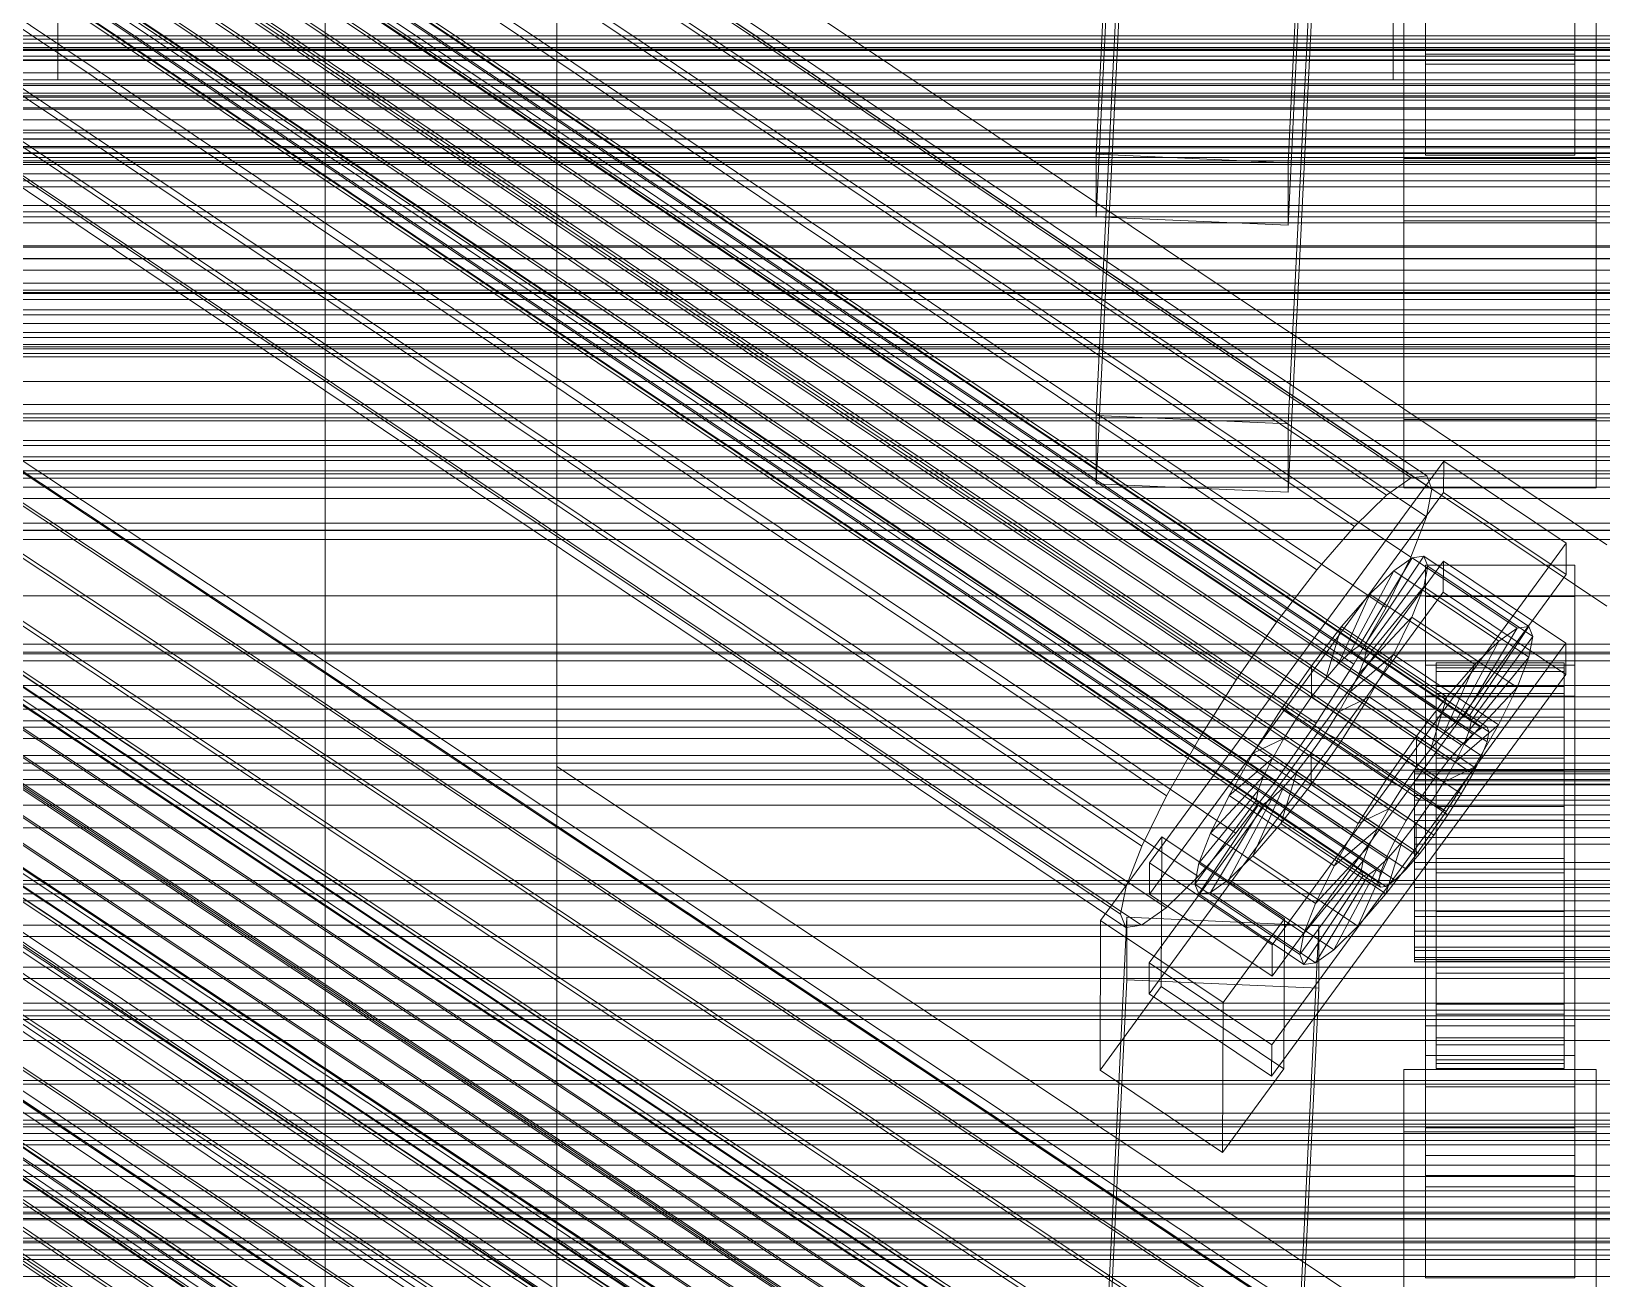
# Model space of a CAD drawing. Header units: millimetres. Extents: x -1970 to 59977, y -50268 to 6837.
# Drawn here: x -277.5 to -130.5, y -33162.2 to -33045.5 of the extents above; entities that cross this region are included whole.
import ezdxf

# ---------------------------------------------------------------- set-up
doc = ezdxf.new("R2010")
doc.units = ezdxf.units.MM
for name, color, linetype, lineweight in [('frontal_adapter-mix', 7, 'Continuous', 0), ('frontal_C01', 7, 'Continuous', 0), ('frontal_C02', 7, 'Continuous', 0), ('frontal_C03', 7, 'Continuous', 0), ('frontal_C03-dry', 7, 'Continuous', 0), ('frontal_mezcladora', 7, 'Continuous', 0), ('frontal_secador', 7, 'Continuous', 0)]:
    doc.layers.add(name, color=color, linetype=linetype, lineweight=lineweight)

msp = doc.modelspace()

# ---------------------------------------------------------------- linework, layer by layer
at = {"layer": 'frontal_adapter-mix'}
for p in [(-150, -33000), (150, -33050)]:
    msp.add_line(p, (-150, -33050), dxfattribs=at)
at = {"layer": 'frontal_C01'}
for p, q in [((-250, -32680.37), (-250, -35735.764)), ((-250, -35740.498), (-250, -32685.104)), ((-228.298, -32923.125), (-228.298, -33114.26)), ((-228.298, -33119.948), (-228.298, -32928.813)), ((-147, -33003.054), (-147, -33048.527)), ((-133, -33048.527), (-133, -33003.054)), ((-177.811, -33081.409), (-174.943, -33022.59)), ((-156.962, -33023.377), (-159.83, -33082.196)), ((-177.811, -33087.814), (-174.943, -33028.994)), ((-159.83, -33088.6), (-156.962, -33029.781)), ((-147, -33047.593), (-147, -33032.224)), ((-133, -33032.224), (-133, -33047.593)), ((-149, -33081.801), (-149, -33036.707)), ((-131, -33036.707), (-131, -33081.801)), ((-147, -33041.698), (-147, -33057.066)), ((-133, -33057.066), (-133, -33041.698)), ((-149, -33088.204), (-149, -33043.11)), ((-131, -33088.204), (-131, -33043.11)), ((-147, -33045.325), (-147, -33048.527)), ((-133, -33048.527), (-133, -33045.325)), ((440, -33045.877), (-440, -33045.877)), ((-440, -33046.991), (440, -33046.991)), ((-311.15, -33047.131), (311.15, -33047.131)), ((-440, -33048.181), (440, -33048.181)), ((-133, -33047.593), (-147, -33047.593)), ((-147, -33047.593), (-147, -33057.066)), ((-147, -33048.527), (-133, -33048.527)), ((-133, -33057.066), (-133, -33047.593)), ((-440, -33049.335), (440, -33049.335)), ((-440, -33050.526), (440, -33050.526)), ((-332.629, -33050.577), (-148.32, -33172.908)), ((-331.181, -33050.569), (-146.872, -33172.901)), ((-311.15, -33050.386), (311.15, -33050.386)), ((-440, -33051.64), (440, -33051.64)), ((-440, -33052.75), (440, -33052.75)), ((-334.938, -33052.024), (-150.629, -33174.355)), ((-330.692, -33052.003), (-146.383, -33174.334)), ((-440, -33053.748), (440, -33053.748)), ((-355.53, -33054.434), (-141.731, -33196.339)), ((-355.017, -33054.432), (-141.218, -33196.336)), ((-311.15, -33053.747), (311.15, -33053.747)), ((-440, -33054.701), (440, -33054.701)), ((-440, -33055.517), (440, -33055.517)), ((-357.415, -33055.935), (-143.617, -33197.84)), ((-356.348, -33054.947), (-142.549, -33196.851)), ((-355.022, -33055.923), (-141.224, -33197.828)), ((-354.844, -33054.94), (-141.045, -33196.844)), ((-337.95, -33054.813), (-153.641, -33177.144)), ((-331.197, -33054.779), (-146.887, -33177.11)), ((-440, -33056.248), (440, -33056.248)), ((-440, -33056.825), (440, -33056.825)), ((-440, -33057.284), (440, -33057.284)), ((-358.659, -33057.331), (-144.861, -33199.236)), ((-355.541, -33057.316), (-141.742, -33199.22)), ((-311.15, -33056.891), (311.15, -33056.891)), ((-147, -33057.066), (-133, -33057.066)), ((-440, -33057.583), (440, -33057.583)), ((-440, -33057.74), (440, -33057.74)), ((-341.461, -33058.753), (-157.152, -33181.084)), ((-332.659, -33058.709), (-148.35, -33181.04)), ((-146.196, -33200.945), (-359.995, -33059.04)), ((-356.363, -33059.022), (-142.565, -33200.927)), ((-311.15, -33060.023), (311.15, -33060.023)), ((-361.332, -33060.946), (-147.533, -33202.85)), ((-357.434, -33060.926), (-143.635, -33202.831)), ((450, -33062.374), (-450, -33062.374)), ((-362.578, -33062.917), (-148.779, -33204.822)), ((-358.68, -33062.898), (-144.881, -33204.802)), ((-311.15, -33062.841), (311.15, -33062.841)), ((-363.648, -33064.821), (-149.85, -33206.726)), ((-360.017, -33064.803), (-146.218, -33206.708)), ((-160.922, -33185.907), (-345.231, -33063.576)), ((-334.981, -33063.525), (-150.672, -33185.856)), ((-311.15, -33065.531), (311.15, -33065.531)), ((-364.471, -33066.528), (-150.672, -33208.432)), ((-361.352, -33066.512), (-147.554, -33208.417)), ((-365.168, -33068.904), (-151.369, -33210.809)), ((-364.989, -33067.92), (-151.191, -33209.825)), ((-363.664, -33068.897), (-149.865, -33210.801)), ((-362.596, -33067.908), (-148.798, -33209.813)), ((-349.002, -33068.953), (-164.693, -33191.285)), ((-338.003, -33068.898), (-153.694, -33191.23)), ((-311.15, -33067.832), (311.15, -33067.832)), ((-364.995, -33069.412), (-151.196, -33211.316)), ((-364.482, -33069.409), (-150.683, -33211.314)), ((-311.15, -33069.896), (311.15, -33069.896)), ((-311.15, -33071.524), (311.15, -33071.524)), ((-311.15, -33072.821), (311.15, -33072.821)), ((-311.15, -33073.663), (311.15, -33073.663)), ((-352.519, -33074.518), (-168.21, -33196.85)), ((-341.52, -33074.463), (-157.211, -33196.795)), ((-311.15, -33074.106), (311.15, -33074.106)), ((-450, -33075.181), (450, -33075.181)), ((-425, -33075.923), (425, -33075.923)), ((-355.541, -33079.892), (-171.232, -33202.223)), ((-345.291, -33079.841), (-160.982, -33202.172)), ((-159.83, -33082.196), (-177.811, -33081.409)), ((-177.811, -33081.409), (-177.811, -33087.814)), ((-159.83, -33088.6), (-159.83, -33082.196)), ((-131, -33081.801), (-149, -33081.801)), ((-149, -33081.801), (-149, -33088.204)), ((-131, -33088.204), (-131, -33081.801)), ((-357.863, -33084.708), (-173.554, -33207.039)), ((-349.061, -33084.664), (-164.752, -33206.995)), ((425, -33087.291), (-425, -33087.291)), ((-177.811, -33087.814), (-159.83, -33088.6)), ((-149, -33088.204), (-131, -33088.204)), ((-359.326, -33088.638), (-175.016, -33210.969)), ((-352.572, -33088.604), (-168.263, -33210.935)), ((425, -33092.188), (-425, -33092.188)), ((-359.83, -33091.414), (-175.521, -33213.745)), ((-355.584, -33091.393), (-171.275, -33213.724)), ((-359.341, -33092.847), (-175.032, -33215.179)), ((-357.893, -33092.84), (-173.584, -33215.172)), ((-425, -33103.556), (425, -33103.556)), ((-130, -33179.504), (-228.298, -33114.26)), ((-228.298, -33114.26), (-228.298, -33426.447)), ((-228.298, -33114.26), (-228.298, -33119.948)), ((-228.298, -33432.135), (-228.298, -33119.948)), ((-228.298, -33119.948), (-130, -33185.191))]:
    msp.add_line(p, q, dxfattribs=at)
at = {"layer": 'frontal_C02'}
for p, q in [((-332.629, -32963.774), (-148.32, -33087.258)), ((-331.181, -32963.577), (-146.872, -33087.061)), ((-330.692, -32964.821), (-146.383, -33088.305)), ((-334.938, -32965.398), (-150.629, -33088.882)), ((-355.53, -32967.415), (-141.731, -33110.657)), ((-355.017, -32967.346), (-141.218, -33110.587)), ((-354.844, -32967.786), (-141.045, -33111.028)), ((-331.197, -32967.42), (-146.887, -33090.904)), ((-357.415, -32969.033), (-143.617, -33112.274)), ((-356.348, -32967.991), (-142.549, -33111.232)), ((-355.022, -32968.707), (-141.224, -33111.949)), ((-337.95, -32968.338), (-153.641, -33091.822)), ((-358.659, -32970.47), (-144.861, -33113.711)), ((-355.541, -32970.046), (-141.742, -33113.287)), ((-146.196, -33115.446), (-359.995, -32972.204)), ((-356.363, -32971.711), (-142.565, -33114.952)), ((-332.659, -32971.198), (-148.35, -33094.682)), ((-357.434, -32973.589), (-143.635, -33116.83)), ((-341.461, -32972.394), (-157.152, -33095.878)), ((-361.332, -32974.118), (-147.533, -33117.36)), ((-362.578, -32976.081), (-148.779, -33119.323)), ((-358.68, -32975.551), (-144.881, -33118.793)), ((-334.981, -32975.896), (-150.672, -33099.38)), ((-363.648, -32977.959), (-149.85, -33121.2)), ((-360.017, -32977.465), (-146.218, -33120.707)), ((-160.922, -33100.774), (-345.231, -32977.29)), ((-250, -32976.99), (-250, -35767.535)), ((-361.352, -32979.2), (-147.554, -33122.441)), ((-364.989, -32980.963), (-151.191, -33124.204)), ((-364.471, -32979.624), (-150.672, -33122.865)), ((-362.596, -32980.637), (-148.798, -33123.879)), ((-365.168, -32981.884), (-151.369, -33125.125)), ((-364.995, -32982.324), (-151.196, -33125.566)), ((-364.482, -32982.254), (-150.683, -33125.496)), ((-363.664, -32981.679), (-149.865, -33124.92)), ((-338.003, -32981.196), (-153.694, -33104.68)), ((-250, -35772.314), (-250, -32981.769)), ((-349.002, -32982.692), (-164.693, -33106.176)), ((-341.52, -32986.736), (-157.211, -33110.219)), ((-352.519, -32988.231), (-168.21, -33111.715)), ((-345.291, -32992.137), (-160.982, -33115.621)), ((-355.541, -32993.531), (-171.232, -33117.015)), ((-349.061, -32997.033), (-164.752, -33120.517)), ((-357.863, -32998.23), (-173.554, -33121.714)), ((-177.811, -33056.97), (-174.943, -32997.593)), ((-156.962, -32998.388), (-159.83, -33057.765)), ((-352.572, -33001.089), (-168.263, -33124.573)), ((-359.326, -33002.007), (-175.016, -33125.491)), ((-355.584, -33004.029), (-171.275, -33127.513)), ((-177.811, -33062.817), (-174.943, -33003.44)), ((-159.83, -33063.611), (-156.962, -33004.234)), ((-359.83, -33004.607), (-175.521, -33128.09)), ((-359.341, -33005.85), (-175.032, -33129.334)), ((-357.893, -33005.653), (-173.584, -33129.137)), ((-149, -33057.366), (-149, -33011.844)), ((-131, -33011.844), (-131, -33057.366)), ((-149, -33063.211), (-149, -33017.69)), ((-131, -33063.211), (-131, -33017.69)), ((-130, -33093.525), (-228.298, -33027.666)), ((-228.298, -33027.666), (-228.298, -33158.452)), ((-228.298, -33164.193), (-228.298, -33033.407)), ((-228.298, -33033.407), (-130, -33099.266)), ((-425, -33051.909), (425, -33051.909)), ((-159.83, -33057.765), (-177.811, -33056.97)), ((-177.811, -33056.97), (-177.811, -33062.817)), ((-131, -33057.366), (-149, -33057.366)), ((-149, -33057.366), (-149, -33063.211)), ((-131, -33063.211), (-131, -33057.366)), ((-159.83, -33063.611), (-159.83, -33057.765)), ((-177.811, -33062.817), (-159.83, -33063.611)), ((-149, -33063.211), (-131, -33063.211)), ((425, -33063.385), (-425, -33063.385)), ((425, -33066.756), (-425, -33066.756)), ((-425, -33078.232), (425, -33078.232)), ((-172.809, -33123.286), (-145.277, -33085.693)), ((-145.289, -33088.616), (-145.277, -33085.693)), ((-145.277, -33085.693), (-133.809, -33093.377)), ((-150.629, -33088.882), (-148.32, -33087.258)), ((-148.32, -33087.258), (-146.872, -33087.061)), ((-146.383, -33088.305), (-146.887, -33090.904)), ((-146.872, -33087.061), (-146.383, -33088.305)), ((-145.289, -33088.616), (-172.821, -33126.209)), ((-153.641, -33091.822), (-150.629, -33088.882)), ((-133.821, -33096.299), (-145.289, -33088.616)), ((-146.887, -33090.904), (-148.35, -33094.682)), ((-157.152, -33095.878), (-153.641, -33091.822)), ((-133.809, -33093.377), (-161.341, -33130.97)), ((-133.809, -33093.377), (-133.821, -33096.299)), ((-332.629, -33094.559), (-148.32, -33218.043)), ((-331.181, -33094.362), (-146.872, -33217.846)), ((-330.692, -33095.606), (-146.383, -33219.09)), ((-172.847, -33132.639), (-145.315, -33095.046)), ((-153.199, -33102.973), (-148.226, -33094.729)), ((-152.686, -33102.904), (-147.143, -33094.582)), ((-152.513, -33103.344), (-146.777, -33095.512)), ((-148.35, -33094.682), (-150.672, -33099.38)), ((-148.226, -33094.729), (-149.953, -33095.944)), ((-147.143, -33094.582), (-148.226, -33094.729)), ((-148.226, -33094.729), (-138.396, -33101.315)), ((-147.155, -33097.457), (-146.777, -33095.512)), ((-147.143, -33094.582), (-137.313, -33101.168)), ((-146.777, -33095.512), (-147.143, -33094.582)), ((-147, -33098.346), (-147, -33095.423)), ((-147, -33095.423), (-133, -33095.423)), ((-147, -33141.327), (-147, -33095.423)), ((-146.777, -33095.512), (-136.948, -33102.098)), ((-145.327, -33097.968), (-145.315, -33095.046)), ((-145.315, -33095.046), (-133.847, -33102.729)), ((-133, -33095.423), (-133, -33098.346)), ((-133, -33095.423), (-133, -33141.327)), ((-334.938, -33096.183), (-150.629, -33219.667)), ((-161.353, -33133.892), (-133.821, -33096.299)), ((-160.922, -33100.774), (-157.152, -33095.878)), ((-154.017, -33103.549), (-149.953, -33095.944)), ((-149.953, -33095.944), (-152.207, -33098.143)), ((-149.953, -33095.944), (-140.123, -33102.53)), ((-355.53, -33098.201), (-141.731, -33241.442)), ((-355.017, -33098.131), (-141.218, -33241.372)), ((-354.844, -33098.571), (-141.045, -33241.813)), ((-331.197, -33098.205), (-146.887, -33221.689)), ((-145.327, -33097.968), (-172.859, -33135.561)), ((-155.085, -33104.591), (-152.207, -33098.143)), ((-152.207, -33098.143), (-154.833, -33101.178)), ((-152.692, -33104.265), (-147.155, -33097.457)), ((-152.207, -33098.143), (-142.377, -33104.729)), ((-148.249, -33100.282), (-147.155, -33097.457)), ((-147.155, -33097.457), (-137.325, -33104.042)), ((-133, -33098.346), (-147, -33098.346)), ((-147, -33098.346), (-147, -33144.25)), ((-133.859, -33105.652), (-145.327, -33097.968)), ((-133, -33144.25), (-133, -33098.346)), ((-357.415, -33099.818), (-143.617, -33243.059)), ((-356.348, -33098.776), (-142.549, -33242.017)), ((-355.022, -33099.492), (-141.224, -33242.734)), ((-337.95, -33099.123), (-153.641, -33222.607)), ((-150.672, -33099.38), (-153.694, -33104.68)), ((-358.659, -33101.255), (-144.861, -33244.496)), ((-355.541, -33100.831), (-141.742, -33244.072)), ((-164.693, -33106.176), (-160.922, -33100.774)), ((-154.833, -33101.178), (-157.653, -33104.84)), ((-156.329, -33106.028), (-154.833, -33101.178)), ((-154.833, -33101.178), (-145.003, -33107.763)), ((-153.21, -33105.604), (-148.249, -33100.282)), ((-149.985, -33103.797), (-148.249, -33100.282)), ((-148.249, -33100.282), (-138.419, -33106.868)), ((-138.396, -33101.315), (-143.369, -33109.559)), ((-137.313, -33101.168), (-142.856, -33109.489)), ((-140.123, -33102.53), (-138.396, -33101.315)), ((-138.396, -33101.315), (-137.313, -33101.168)), ((-137.313, -33101.168), (-136.948, -33102.098)), ((-146.196, -33246.231), (-359.995, -33102.99)), ((-356.363, -33102.496), (-142.565, -33245.737)), ((-332.659, -33101.983), (-148.35, -33225.467)), ((-133.847, -33102.729), (-161.379, -33140.322)), ((-154.017, -33103.549), (-153.199, -33102.973)), ((-153.199, -33102.973), (-152.686, -33102.904)), ((-143.369, -33109.559), (-153.199, -33102.973)), ((-142.856, -33109.489), (-152.686, -33102.904)), ((-152.686, -33102.904), (-152.513, -33103.344)), ((-140.123, -33102.53), (-144.188, -33110.135)), ((-136.948, -33102.098), (-142.683, -33109.93)), ((-142.377, -33104.729), (-140.123, -33102.53)), ((-136.948, -33102.098), (-137.325, -33104.042)), ((-133.847, -33102.729), (-133.859, -33105.652)), ((-357.434, -33104.374), (-143.635, -33247.615)), ((-341.461, -33103.18), (-157.152, -33226.664)), ((-155.085, -33104.591), (-154.017, -33103.549)), ((-154.033, -33107.269), (-149.985, -33103.797)), ((-144.188, -33110.135), (-154.017, -33103.549)), ((-152.692, -33104.265), (-153.21, -33105.604)), ((-152.513, -33103.344), (-152.692, -33104.265)), ((-142.862, -33110.851), (-152.692, -33104.265)), ((-142.683, -33109.93), (-152.513, -33103.344)), ((-152.246, -33107.762), (-149.985, -33103.797)), ((-149.985, -33103.797), (-140.156, -33110.383)), ((-137.325, -33104.042), (-142.862, -33110.851)), ((-137.325, -33104.042), (-138.419, -33106.868)), ((-361.332, -33104.904), (-147.533, -33248.145)), ((-161.391, -33143.245), (-133.859, -33105.652)), ((-157.653, -33104.84), (-160.474, -33108.88)), ((-157.653, -33104.84), (-157.665, -33107.762)), ((-147.823, -33111.426), (-157.653, -33104.84)), ((-153.694, -33104.68), (-157.211, -33110.219)), ((-156.329, -33106.028), (-155.085, -33104.591)), ((-145.255, -33111.176), (-155.085, -33104.591)), ((-153.21, -33105.604), (-154.033, -33107.269)), ((-143.38, -33112.19), (-153.21, -33105.604)), ((-147, -33107.698), (-147, -33104.776)), ((-147, -33104.776), (-133, -33104.776)), ((-147, -33150.68), (-147, -33104.776)), ((-146, -33114.562), (-146, -33104.568)), ((-146, -33104.568), (-146, -33105.044)), ((-146, -33104.568), (-134, -33104.568)), ((-146, -33105.386), (-146, -33104.568)), ((-146, -33114.787), (-146, -33105.044)), ((-146, -33105.044), (-146, -33106.782)), ((-146, -33105.044), (-134, -33105.044)), ((-146, -33114.95), (-146, -33105.386)), ((-146, -33105.386), (-134, -33105.386)), ((-146, -33107.443), (-146, -33105.386)), ((-142.377, -33104.729), (-145.255, -33111.176)), ((-145.003, -33107.763), (-142.377, -33104.729)), ((-134, -33105.044), (-134, -33104.568)), ((-134, -33104.568), (-134, -33114.562)), ((-134, -33104.568), (-134, -33105.386)), ((-134, -33106.782), (-134, -33105.044)), ((-134, -33105.044), (-134, -33114.787)), ((-134, -33105.386), (-134, -33114.95)), ((-134, -33105.386), (-134, -33107.443)), ((-133, -33104.776), (-133, -33107.698)), ((-133, -33104.776), (-133, -33150.68)), ((-358.68, -33106.337), (-144.881, -33249.578)), ((-334.981, -33106.682), (-150.672, -33230.166)), ((-168.21, -33111.715), (-164.693, -33106.176)), ((-157.665, -33107.762), (-156.329, -33106.028)), ((-146.499, -33112.614), (-156.329, -33106.028)), ((-154.033, -33107.269), (-155.103, -33109.146)), ((-144.203, -33113.854), (-154.033, -33107.269)), ((-146, -33115.611), (-146, -33106.782)), ((-146, -33106.782), (-146, -33109.662)), ((-146, -33106.782), (-134, -33106.782)), ((-146, -33115.924), (-146, -33107.443)), ((-146, -33107.443), (-134, -33107.443)), ((-146, -33110.597), (-146, -33107.443)), ((-138.419, -33106.868), (-143.38, -33112.19)), ((-138.419, -33106.868), (-140.156, -33110.383)), ((-134, -33109.662), (-134, -33106.782)), ((-134, -33106.782), (-134, -33115.611)), ((-134, -33107.443), (-134, -33115.924)), ((-134, -33107.443), (-134, -33110.597)), ((-160.922, -33231.559), (-345.231, -33108.075)), ((-160.474, -33108.88), (-163.105, -33113.024)), ((-159.001, -33109.676), (-160.474, -33108.88)), ((-160.474, -33108.88), (-150.644, -33115.466)), ((-159.001, -33109.676), (-157.665, -33107.762)), ((-157.665, -33107.762), (-147.835, -33114.348)), ((-155.103, -33109.146), (-152.246, -33107.762)), ((-154.877, -33111.905), (-152.246, -33107.762)), ((-152.246, -33107.762), (-142.416, -33114.347)), ((-147.823, -33111.426), (-145.003, -33107.763)), ((-133, -33107.698), (-147, -33107.698)), ((-147, -33107.698), (-147, -33153.603)), ((-145.003, -33107.763), (-146.499, -33112.614)), ((-133, -33153.603), (-133, -33107.698)), ((-157.211, -33110.219), (-160.982, -33115.621)), ((-160.247, -33111.639), (-159.001, -33109.676)), ((-149.171, -33116.262), (-159.001, -33109.676)), ((-155.103, -33109.146), (-156.35, -33111.109)), ((-145.274, -33115.732), (-155.103, -33109.146)), ((-146, -33116.975), (-146, -33109.662)), ((-146, -33109.662), (-146, -33113.49)), ((-146, -33109.662), (-134, -33109.662)), ((-144.188, -33110.135), (-145.255, -33111.176)), ((-140.156, -33110.383), (-144.203, -33113.854)), ((-143.369, -33109.559), (-144.188, -33110.135)), ((-142.856, -33109.489), (-143.369, -33109.559)), ((-142.862, -33110.851), (-142.683, -33109.93)), ((-142.683, -33109.93), (-142.856, -33109.489)), ((-140.156, -33110.383), (-142.416, -33114.347)), ((-134, -33113.49), (-134, -33109.662)), ((-134, -33109.662), (-134, -33116.975)), ((-171.232, -33117.015), (-168.21, -33111.715)), ((-160.247, -33111.639), (-163.105, -33113.024)), ((-161.318, -33113.517), (-160.247, -33111.639)), ((-150.417, -33118.225), (-160.247, -33111.639)), ((-156.35, -33111.109), (-157.686, -33113.023)), ((-156.35, -33111.109), (-154.877, -33111.905)), ((-146.52, -33117.695), (-156.35, -33111.109)), ((-150.644, -33115.466), (-147.823, -33111.426)), ((-147.835, -33114.348), (-147.823, -33111.426)), ((-145.255, -33111.176), (-146.499, -33112.614)), ((-146, -33117.418), (-146, -33110.597)), ((-146, -33110.597), (-134, -33110.597)), ((-146, -33114.635), (-146, -33110.597)), ((-143.617, -33112.274), (-142.549, -33111.232)), ((-143.38, -33112.19), (-142.862, -33110.851)), ((-142.549, -33111.232), (-141.731, -33110.657)), ((-141.731, -33110.657), (-141.218, -33110.587)), ((-141.045, -33111.028), (-141.224, -33111.949)), ((-141.218, -33110.587), (-141.045, -33111.028)), ((-134, -33110.597), (-134, -33117.418)), ((-134, -33110.597), (-134, -33114.635)), ((-450, -33113.242), (450, -33113.242)), ((-338.003, -33111.981), (-153.694, -33235.465)), ((-163.105, -33113.024), (-165.365, -33116.988)), ((-163.105, -33113.024), (-153.275, -33119.61)), ((-157.686, -33113.023), (-159.022, -33114.758)), ((-157.698, -33115.946), (-154.877, -33111.905)), ((-157.686, -33113.023), (-157.698, -33115.946)), ((-147.856, -33119.609), (-157.686, -33113.023)), ((-154.877, -33111.905), (-145.047, -33118.491)), ((-146.499, -33112.614), (-147.835, -33114.348)), ((-144.861, -33113.711), (-143.617, -33112.274)), ((-144.203, -33113.854), (-143.38, -33112.19)), ((-141.742, -33113.287), (-142.565, -33114.952)), ((-141.224, -33111.949), (-141.742, -33113.287)), ((-349.002, -33113.477), (-164.693, -33236.961)), ((-161.318, -33113.517), (-165.365, -33116.988)), ((-162.14, -33115.182), (-161.318, -33113.517)), ((-151.488, -33120.103), (-161.318, -33113.517)), ((-159.022, -33114.758), (-160.518, -33119.608)), ((-159.022, -33114.758), (-160.266, -33116.195)), ((-149.192, -33121.344), (-159.022, -33114.758)), ((-147.835, -33114.348), (-149.171, -33116.262)), ((-148, -33114.95), (-148, -33114.562)), ((-148, -33114.562), (-148, -33114.787)), ((-148, -33114.562), (148, -33114.562)), ((-148, -33114.787), (-148, -33115.611)), ((-148, -33114.787), (148, -33114.787)), ((-146.196, -33115.446), (-144.861, -33113.711)), ((-146, -33118.788), (-146, -33113.49)), ((-146, -33113.49), (-146, -33118.004)), ((-146, -33113.49), (-134, -33113.49)), ((-146, -33114.787), (-146, -33114.562)), ((-134, -33114.562), (-146, -33114.562)), ((-146, -33114.562), (-146, -33114.95)), ((-146, -33119.33), (-146, -33114.635)), ((-146, -33114.635), (-134, -33114.635)), ((-146, -33119.28), (-146, -33114.635)), ((-146, -33115.611), (-146, -33114.787)), ((-134, -33114.787), (-146, -33114.787)), ((-145.274, -33115.732), (-144.203, -33113.854)), ((-142.416, -33114.347), (-145.274, -33115.732)), ((-142.416, -33114.347), (-145.047, -33118.491)), ((-134, -33118.004), (-134, -33113.49)), ((-134, -33113.49), (-134, -33118.788)), ((-134, -33114.562), (-134, -33114.787)), ((-134, -33114.95), (-134, -33114.562)), ((-134, -33114.635), (-134, -33119.33)), ((-134, -33114.635), (-134, -33119.28)), ((-134, -33114.787), (-134, -33115.611)), ((-162.14, -33115.182), (-167.102, -33120.503)), ((-160.982, -33115.621), (-164.752, -33120.517)), ((-160.266, -33116.195), (-163.144, -33122.642)), ((-162.659, -33116.521), (-162.14, -33115.182)), ((-152.311, -33121.768), (-162.14, -33115.182)), ((-160.266, -33116.195), (-161.333, -33117.237)), ((-160.518, -33119.608), (-157.698, -33115.946)), ((-150.436, -33122.781), (-160.266, -33116.195)), ((-157.698, -33115.946), (-147.868, -33122.532)), ((-153.275, -33119.61), (-150.644, -33115.466)), ((-150.644, -33115.466), (-149.171, -33116.262)), ((-149.171, -33116.262), (-150.417, -33118.225)), ((-148, -33115.924), (-148, -33114.95)), ((-148, -33114.95), (148, -33114.95)), ((-148, -33115.611), (-148, -33116.975)), ((-148, -33115.611), (148, -33115.611)), ((-148, -33117.418), (-148, -33115.924)), ((-148, -33115.924), (148, -33115.924)), ((-147.533, -33117.36), (-146.196, -33115.446)), ((-146.52, -33117.695), (-145.274, -33115.732)), ((-134, -33114.95), (-146, -33114.95)), ((-146, -33114.95), (-146, -33115.924)), ((-146, -33116.975), (-146, -33115.611)), ((-134, -33115.611), (-146, -33115.611)), ((-134, -33115.924), (-146, -33115.924)), ((-146, -33115.924), (-146, -33117.418)), ((-142.565, -33114.952), (-143.635, -33116.83)), ((-134, -33115.924), (-134, -33114.95)), ((-134, -33115.611), (-134, -33116.975)), ((-134, -33117.418), (-134, -33115.924)), ((-341.52, -33117.521), (-157.211, -33241.005)), ((-173.554, -33121.714), (-171.232, -33117.015)), ((-162.837, -33117.442), (-168.573, -33125.273)), ((-162.659, -33116.521), (-168.196, -33123.329)), ((-165.365, -33116.988), (-167.102, -33120.503)), ((-161.333, -33117.237), (-165.397, -33124.842)), ((-165.365, -33116.988), (-155.535, -33123.574)), ((-162.837, -33117.442), (-162.659, -33116.521)), ((-162.664, -33117.882), (-162.837, -33117.442)), ((-153.008, -33124.027), (-162.837, -33117.442)), ((-152.829, -33123.106), (-162.659, -33116.521)), ((-161.333, -33117.237), (-162.151, -33117.812)), ((-151.503, -33123.823), (-161.333, -33117.237)), ((-148.779, -33119.323), (-147.533, -33117.36)), ((-148, -33116.975), (-148, -33118.788)), ((-148, -33116.975), (148, -33116.975)), ((-148, -33119.33), (-148, -33117.418)), ((-148, -33117.418), (148, -33117.418)), ((-147.856, -33119.609), (-146.52, -33117.695)), ((-145.047, -33118.491), (-146.52, -33117.695)), ((-146, -33118.788), (-146, -33116.975)), ((-134, -33116.975), (-146, -33116.975)), ((-134, -33117.418), (-146, -33117.418)), ((-146, -33117.418), (-146, -33119.33)), ((-143.635, -33116.83), (-144.881, -33118.793)), ((-134, -33116.975), (-134, -33118.788)), ((-134, -33119.33), (-134, -33117.418)), ((-162.664, -33117.882), (-168.208, -33126.204)), ((-162.151, -33117.812), (-167.125, -33126.056)), ((-162.151, -33117.812), (-162.664, -33117.882)), ((-152.835, -33124.468), (-162.664, -33117.882)), ((-152.321, -33124.398), (-162.151, -33117.812)), ((-153.275, -33119.61), (-150.417, -33118.225)), ((-150.417, -33118.225), (-151.488, -33120.103)), ((-148, -33118.788), (-148, -33120.926)), ((-148, -33118.788), (148, -33118.788)), ((-145.047, -33118.491), (-147.868, -33122.532)), ((-144.881, -33118.793), (-146.218, -33120.707)), ((-146, -33118.004), (-146, -33120.926)), ((-134, -33118.004), (-146, -33118.004)), ((-146, -33118.004), (-146, -33122.896)), ((-146, -33120.926), (-146, -33118.788)), ((-134, -33118.788), (-146, -33118.788)), ((-134, -33120.926), (-134, -33118.004)), ((-134, -33122.896), (-134, -33118.004)), ((-134, -33118.788), (-134, -33120.926)), ((-164.752, -33120.517), (-168.263, -33124.573)), ((-167.102, -33120.503), (-168.196, -33123.329)), ((-167.102, -33120.503), (-157.272, -33127.089)), ((-163.144, -33122.642), (-160.518, -33119.608)), ((-160.518, -33119.608), (-150.688, -33126.194)), ((-155.535, -33123.574), (-153.275, -33119.61)), ((-155.535, -33123.574), (-151.488, -33120.103)), ((-151.488, -33120.103), (-152.311, -33121.768)), ((-149.85, -33121.2), (-148.779, -33119.323)), ((-149.192, -33121.344), (-147.856, -33119.609)), ((-148, -33121.531), (-148, -33119.33)), ((-148, -33119.33), (148, -33119.33)), ((-147.868, -33122.532), (-147.856, -33119.609)), ((-146.218, -33120.707), (-147.554, -33122.441)), ((-146, -33121.531), (-146, -33119.28)), ((-146, -33119.28), (-134, -33119.28)), ((-146, -33124.218), (-146, -33119.28)), ((-134, -33119.33), (-146, -33119.33)), ((-146, -33119.33), (-146, -33121.531)), ((-134, -33119.28), (-134, -33121.531)), ((-134, -33119.28), (-134, -33124.218)), ((-134, -33121.531), (-134, -33119.33)), ((-177.394, -33128.675), (-171.658, -33120.843)), ((-175.016, -33125.491), (-173.554, -33121.714)), ((-171.715, -33134.872), (-171.658, -33120.843)), ((-171.658, -33120.843), (-160.19, -33128.526)), ((-157.272, -33127.089), (-152.311, -33121.768)), ((-152.311, -33121.768), (-152.829, -33123.106)), ((-150.688, -33126.194), (-149.192, -33121.344)), ((-150.672, -33122.865), (-149.85, -33121.2)), ((-150.436, -33122.781), (-149.192, -33121.344)), ((-148, -33120.926), (-148, -33123.243)), ((148, -33120.926), (-148, -33120.926)), ((-148, -33123.87), (-148, -33121.531)), ((-148, -33121.531), (148, -33121.531)), ((-146, -33120.926), (-134, -33120.926)), ((-146, -33123.243), (-146, -33120.926)), ((-134, -33121.531), (-146, -33121.531)), ((-146, -33121.531), (-146, -33123.87)), ((-134, -33120.926), (-134, -33123.243)), ((-134, -33123.87), (-134, -33121.531)), ((-172.809, -33123.286), (-172.821, -33126.209)), ((-161.341, -33130.97), (-172.809, -33123.286)), ((-168.196, -33123.329), (-168.573, -33125.273)), ((-168.196, -33123.329), (-158.366, -33129.915)), ((-165.397, -33124.842), (-163.144, -33122.642)), ((-163.144, -33122.642), (-153.314, -33129.228)), ((-158.366, -33129.915), (-152.829, -33123.106)), ((-157.272, -33127.089), (-155.535, -33123.574)), ((-153.314, -33129.228), (-150.436, -33122.781)), ((-152.829, -33123.106), (-153.008, -33124.027)), ((-151.503, -33123.823), (-150.436, -33122.781)), ((-151.191, -33124.204), (-150.672, -33122.865)), ((-147.868, -33122.532), (-150.688, -33126.194)), ((-147.554, -33122.441), (-148.798, -33123.879)), ((-148, -33123.243), (-148, -33125.582)), ((-148, -33123.243), (148, -33123.243)), ((-146, -33123.243), (-146, -33122.896)), ((-146, -33122.896), (-146, -33127.833)), ((-146, -33122.896), (-134, -33122.896)), ((-146, -33125.582), (-146, -33123.243)), ((-134, -33123.243), (-146, -33123.243)), ((-134, -33127.833), (-134, -33122.896)), ((-134, -33122.896), (-134, -33123.243)), ((-134, -33123.243), (-134, -33125.582)), ((450, -33124.933), (-450, -33124.933)), ((-168.263, -33124.573), (-171.275, -33127.513)), ((-167.125, -33126.056), (-165.397, -33124.842)), ((-165.397, -33124.842), (-155.567, -33131.427)), ((-158.743, -33131.859), (-153.008, -33124.027)), ((-158.378, -33132.789), (-152.835, -33124.468)), ((-157.295, -33132.642), (-152.321, -33124.398)), ((-155.567, -33131.427), (-151.503, -33123.823)), ((-153.008, -33124.027), (-152.835, -33124.468)), ((-152.835, -33124.468), (-152.321, -33124.398)), ((-152.321, -33124.398), (-151.503, -33123.823)), ((-151.369, -33125.125), (-151.191, -33124.204)), ((-149.865, -33124.92), (-150.683, -33125.496)), ((-148.798, -33123.879), (-149.865, -33124.92)), ((-148, -33126.187), (-148, -33123.87)), ((-148, -33123.87), (148, -33123.87)), ((-146, -33123.87), (-146, -33124.218)), ((-134, -33123.87), (-146, -33123.87)), ((-146, -33123.87), (-146, -33126.187)), ((-146, -33124.218), (-134, -33124.218)), ((-146, -33129.11), (-146, -33124.218)), ((-134, -33124.218), (-134, -33123.87)), ((-134, -33126.187), (-134, -33123.87)), ((-134, -33124.218), (-134, -33129.11)), ((-175.521, -33128.09), (-175.016, -33125.491)), ((-172.821, -33126.209), (-161.353, -33133.892)), ((-168.573, -33125.273), (-168.208, -33126.204)), ((-168.573, -33125.273), (-158.743, -33131.859)), ((-168.208, -33126.204), (-167.125, -33126.056)), ((-168.208, -33126.204), (-158.378, -33132.789)), ((-167.125, -33126.056), (-157.295, -33132.642)), ((-150.688, -33126.194), (-153.314, -33129.228)), ((-151.196, -33125.566), (-151.369, -33125.125)), ((-150.683, -33125.496), (-151.196, -33125.566)), ((-148, -33125.582), (-148, -33127.783)), ((-148, -33125.582), (148, -33125.582)), ((-148, -33128.325), (-148, -33126.187)), ((-148, -33126.187), (148, -33126.187)), ((-146, -33127.783), (-146, -33125.582)), ((-146, -33125.582), (-146, -33127.833)), ((-134, -33125.582), (-146, -33125.582)), ((-146, -33126.187), (-146, -33129.11)), ((-134, -33126.187), (-146, -33126.187)), ((-146, -33126.187), (-146, -33128.325)), ((-134, -33127.833), (-134, -33125.582)), ((-134, -33125.582), (-134, -33127.783)), ((-134, -33129.11), (-134, -33126.187)), ((-134, -33128.325), (-134, -33126.187)), ((-171.275, -33127.513), (-173.584, -33129.137)), ((-158.366, -33129.915), (-157.272, -33127.089)), ((-148, -33127.783), (-148, -33129.695)), ((-148, -33127.783), (148, -33127.783)), ((-146, -33129.695), (-146, -33127.783)), ((-146, -33127.783), (-146, -33132.478)), ((-134, -33127.783), (-146, -33127.783)), ((-146, -33127.833), (-146, -33132.478)), ((-146, -33127.833), (-134, -33127.833)), ((-134, -33132.478), (-134, -33127.783)), ((-134, -33127.783), (-134, -33129.695)), ((-134, -33132.478), (-134, -33127.833)), ((-177.811, -33187.756), (-174.943, -33128.379)), ((-177.394, -33128.675), (-177.451, -33142.704)), ((-165.926, -33136.358), (-177.394, -33128.675)), ((-175.032, -33129.334), (-175.521, -33128.09)), ((-173.584, -33129.137), (-175.032, -33129.334)), ((-174.943, -33134.225), (-174.943, -33128.379)), ((-174.943, -33128.379), (-156.962, -33129.173)), ((-160.19, -33128.526), (-165.926, -33136.358)), ((-160.19, -33128.526), (-160.247, -33142.555)), ((-156.962, -33129.173), (-159.83, -33188.55)), ((-156.962, -33129.173), (-156.962, -33135.019)), ((-153.314, -33129.228), (-155.567, -33131.427)), ((-148, -33130.138), (-148, -33128.325)), ((-148, -33128.325), (148, -33128.325)), ((-146, -33128.325), (-146, -33133.623)), ((-134, -33128.325), (-146, -33128.325)), ((-146, -33128.325), (-146, -33130.138)), ((-146, -33129.11), (-134, -33129.11)), ((-146, -33133.623), (-146, -33129.11)), ((-134, -33133.623), (-134, -33128.325)), ((-134, -33130.138), (-134, -33128.325)), ((-134, -33129.11), (-134, -33133.623)), ((-161.353, -33133.892), (-161.341, -33130.97)), ((-158.743, -33131.859), (-158.366, -33129.915)), ((-148, -33129.695), (-148, -33131.19)), ((-148, -33129.695), (148, -33129.695)), ((-148, -33131.503), (-148, -33130.138)), ((-148, -33130.138), (148, -33130.138)), ((-146, -33131.19), (-146, -33129.695)), ((-146, -33129.695), (-146, -33136.516)), ((-134, -33129.695), (-146, -33129.695)), ((-146, -33130.138), (-146, -33137.451)), ((-134, -33130.138), (-146, -33130.138)), ((-146, -33130.138), (-146, -33131.503)), ((-134, -33136.516), (-134, -33129.695)), ((-134, -33129.695), (-134, -33131.19)), ((-134, -33137.451), (-134, -33130.138)), ((-134, -33131.503), (-134, -33130.138)), ((-158.378, -33132.789), (-158.743, -33131.859)), ((-155.567, -33131.427), (-157.295, -33132.642)), ((-148, -33131.19), (-148, -33132.164)), ((-148, -33131.19), (148, -33131.19)), ((-148, -33132.326), (-148, -33131.503)), ((-148, -33131.503), (148, -33131.503)), ((-148, -33132.164), (-148, -33132.551)), ((-148, -33132.164), (148, -33132.164)), ((-148, -33132.551), (-148, -33132.326)), ((-148, -33132.326), (148, -33132.326)), ((-146, -33132.164), (-146, -33131.19)), ((-146, -33131.19), (-146, -33139.671)), ((-134, -33131.19), (-146, -33131.19)), ((-146, -33131.503), (-146, -33140.332)), ((-134, -33131.503), (-146, -33131.503)), ((-146, -33131.503), (-146, -33132.326)), ((-146, -33132.551), (-146, -33132.164)), ((-146, -33132.164), (-146, -33141.727)), ((-134, -33132.164), (-146, -33132.164)), ((-146, -33132.326), (-146, -33142.069)), ((-134, -33132.326), (-146, -33132.326)), ((-146, -33132.326), (-146, -33132.551)), ((-134, -33139.671), (-134, -33131.19)), ((-134, -33131.19), (-134, -33132.164)), ((-134, -33140.332), (-134, -33131.503)), ((-134, -33132.326), (-134, -33131.503)), ((-134, -33141.727), (-134, -33132.164)), ((-134, -33132.164), (-134, -33132.551)), ((-134, -33142.069), (-134, -33132.326)), ((-134, -33132.551), (-134, -33132.326)), ((-172.847, -33132.639), (-172.859, -33135.561)), ((-161.379, -33140.322), (-172.847, -33132.639)), ((-157.295, -33132.642), (-158.378, -33132.789)), ((-148, -33132.551), (148, -33132.551)), ((-146, -33132.478), (-146, -33136.516)), ((-146, -33132.478), (-134, -33132.478)), ((-146, -33132.551), (-146, -33142.545)), ((-134, -33132.551), (-146, -33132.551)), ((-146, -33133.623), (-134, -33133.623)), ((-146, -33137.451), (-146, -33133.623)), ((-134, -33136.516), (-134, -33132.478)), ((-134, -33142.545), (-134, -33132.551)), ((-134, -33133.623), (-134, -33137.451)), ((-177.811, -33193.602), (-174.943, -33134.225)), ((-171.715, -33134.872), (-177.451, -33142.704)), ((-156.962, -33135.019), (-174.943, -33134.225)), ((-160.247, -33142.555), (-171.715, -33134.872)), ((-159.83, -33194.396), (-156.962, -33135.019)), ((-172.859, -33135.561), (-161.391, -33143.245)), ((-165.983, -33150.387), (-165.926, -33136.358)), ((-146, -33136.516), (-146, -33139.671)), ((-146, -33136.516), (-134, -33136.516)), ((-134, -33139.671), (-134, -33136.516)), ((-146, -33137.451), (-134, -33137.451)), ((-146, -33140.332), (-146, -33137.451)), ((-134, -33137.451), (-134, -33140.332)), ((-147, -33152.567), (-147, -33138.538)), ((-147, -33138.538), (-133, -33138.538)), ((-147, -33148.101), (-147, -33138.538)), ((-146, -33139.671), (-146, -33141.727)), ((-146, -33139.671), (-134, -33139.671)), ((-134, -33141.727), (-134, -33139.671)), ((-133, -33138.538), (-133, -33152.567)), ((-133, -33138.538), (-133, -33148.101)), ((-161.391, -33143.245), (-161.379, -33140.322)), ((-146, -33140.332), (-134, -33140.332)), ((-146, -33142.069), (-146, -33140.332)), ((-134, -33140.332), (-134, -33142.069)), ((-177.451, -33142.704), (-165.983, -33150.387)), ((-165.983, -33150.387), (-160.247, -33142.555)), ((-149, -33148.475), (-149, -33142.63)), ((-149, -33142.63), (-131, -33142.63)), ((-149, -33188.151), (-149, -33142.63)), ((-133, -33141.327), (-147, -33141.327)), ((-147, -33141.327), (-147, -33144.25)), ((-146, -33141.727), (-146, -33142.545)), ((-146, -33141.727), (-134, -33141.727)), ((-146, -33142.069), (-134, -33142.069)), ((-146, -33142.545), (-146, -33142.069)), ((-146, -33142.545), (-134, -33142.545)), ((-134, -33142.545), (-134, -33141.727)), ((-134, -33142.069), (-134, -33142.545)), ((-133, -33144.25), (-133, -33141.327)), ((-131, -33142.63), (-131, -33148.475)), ((-131, -33142.63), (-131, -33188.151)), ((-147, -33144.25), (-133, -33144.25)), ((450, -33146.714), (-450, -33146.714)), ((-131, -33148.475), (-149, -33148.475)), ((-149, -33193.997), (-149, -33148.475)), ((-133, -33148.101), (-147, -33148.101)), ((-147, -33148.101), (-147, -33162.13)), ((-133, -33162.13), (-133, -33148.101)), ((-131, -33193.997), (-131, -33148.475)), ((-133, -33150.68), (-147, -33150.68)), ((-147, -33150.68), (-147, -33153.603)), ((-133, -33153.603), (-133, -33150.68)), ((-133, -33152.567), (-147, -33152.567)), ((-147, -33152.567), (-147, -33162.13)), ((-133, -33162.13), (-133, -33152.567)), ((-147, -33153.603), (-133, -33153.603)), ((-450, -33158.405), (450, -33158.405)), ((-130, -33224.31), (-228.298, -33158.452)), ((-228.298, -33158.452), (-228.298, -33332.832)), ((-228.298, -33158.452), (-228.298, -33164.193)), ((-147, -33162.13), (-133, -33162.13))]:
    msp.add_line(p, q, dxfattribs=at)
at = {"layer": 'frontal_C03'}
for p, q in [((-1250, -33046.187), (1250, -33046.187)), ((1250, -33046.582), (-1250, -33046.582)), ((1250, -33047.235), (-1250, -33047.235)), ((-1250, -33047.784), (1250, -33047.784)), ((1250, -33048.117), (-1250, -33048.117)), ((-1250, -33051.504), (1250, -33051.504)), ((-1250, -33052.633), (1250, -33052.633)), ((-1250, -33054.971), (1250, -33054.971)), ((-1250, -33055.555), (1250, -33055.555)), ((-1250, -33056.353), (1250, -33056.353)), ((1250, -33057.923), (-1250, -33057.923)), ((1250, -33058.804), (-1250, -33058.804)), ((1250, -33059.458), (-1250, -33059.458)), ((1250, -33061.765), (-1250, -33061.765)), ((-1250, -33062.823), (1250, -33062.823)), ((1250, -33065.675), (-1250, -33065.675)), ((1250, -33066.732), (-1250, -33066.732)), ((1250, -33069.039), (-1250, -33069.039)), ((1250, -33069.693), (-1250, -33069.693)), ((1250, -33070.574), (-1250, -33070.574)), ((-1500, -33074.787), (1500, -33074.787)), ((-1500, -33075.187), (1500, -33075.187)), ((1250, -33080.381), (-1250, -33080.381)), ((1250, -33081.262), (-1250, -33081.262)), ((1250, -33081.915), (-1250, -33081.915)), ((1500, -33083.77), (-1500, -33083.77)), ((1250, -33084.223), (-1250, -33084.223)), ((-1250, -33085.28), (1250, -33085.28)), ((1500, -33086.595), (-1500, -33086.595)), ((1500, -33086.88), (-1500, -33086.88)), ((1250, -33088.132), (-1250, -33088.132)), ((1250, -33089.19), (-1250, -33089.19)), ((1250, -33091.497), (-1250, -33091.497)), ((1250, -33092.151), (-1250, -33092.151)), ((1250, -33093.032), (-1250, -33093.032)), ((-1500, -33098.289), (1500, -33098.289)), ((1250, -33102.838), (-1250, -33102.838)), ((1250, -33103.72), (-1250, -33103.72)), ((1250, -33104.373), (-1250, -33104.373)), ((1250, -33106.68), (-1250, -33106.68)), ((1500, -33108.893), (-1500, -33108.893)), ((-1250, -33107.738), (1250, -33107.738)), ((1250, -33110.59), (-1250, -33110.59)), ((1250, -33111.647), (-1250, -33111.647)), ((1250, -33113.955), (-1250, -33113.955)), ((1250, -33114.608), (-1250, -33114.608)), ((1250, -33115.49), (-1250, -33115.49)), ((-1500, -33117.876), (1500, -33117.876)), ((1250, -33125.296), (-1250, -33125.296)), ((1250, -33126.177), (-1250, -33126.177)), ((1250, -33126.831), (-1250, -33126.831)), ((1250, -33129.138), (-1250, -33129.138)), ((-1250, -33130.195), (1250, -33130.195)), ((1250, -33133.048), (-1250, -33133.048)), ((1250, -33134.105), (-1250, -33134.105)), ((1250, -33136.412), (-1250, -33136.412)), ((1250, -33137.066), (-1250, -33137.066)), ((1250, -33137.947), (-1250, -33137.947)), ((1250, -33147.754), (-1250, -33147.754)), ((1250, -33148.635), (-1250, -33148.635)), ((1250, -33149.288), (-1250, -33149.288)), ((1250, -33151.596), (-1250, -33151.596)), ((-1250, -33152.653), (1250, -33152.653)), ((1250, -33155.505), (-1250, -33155.505)), ((1250, -33156.563), (-1250, -33156.563)), ((1250, -33158.87), (-1250, -33158.87)), ((1250, -33159.523), (-1250, -33159.523)), ((1250, -33160.405), (-1250, -33160.405))]:
    msp.add_line(p, q, dxfattribs=at)
at = {"layer": 'frontal_C03-dry'}
for p, q in [((1250, -33047.25), (-1250, -33047.25)), ((1250, -33051.25), (-1250, -33051.25)), ((-1250, -33075.625), (1250, -33075.625)), ((1250, -33081.625), (-1250, -33081.625)), ((1250, -33085.625), (-1250, -33085.625)), ((-1250, -33110), (1250, -33110)), ((1250, -33116), (-1250, -33116)), ((1250, -33120), (-1250, -33120))]:
    msp.add_line(p, q, dxfattribs=at)
at = {"layer": 'frontal_mezcladora'}
for p, q in [((-275, -33050), (-275, -33015)), ((575, -33050), (-575, -33050)), ((-275, -33050), (275, -33050)), ((-575, -33070), (575, -33070))]:
    msp.add_line(p, q, dxfattribs=at)
at = {"layer": 'frontal_secador'}
for p, q in [((-1265, -33072), (1265, -33072)), ((-1400, -33075), (1400, -33075)), ((-1265, -33075), (1265, -33075)), ((1250, -33137.611), (-1250, -33137.611)), ((1250, -33139.918), (-1250, -33139.918)), ((-1250, -33143.65), (1250, -33143.65)), ((1250, -33144), (-1250, -33144)), ((1250, -33147.382), (-1250, -33147.382)), ((-1250, -33148), (1250, -33148)), ((1250, -33149.689), (-1250, -33149.689)), ((1250, -33154), (-1250, -33154)), ((1250, -33154.545), (-1250, -33154.545)), ((1250, -33156), (-1250, -33156)), ((1250, -33156.144), (-1250, -33156.144)), ((1250, -33156.709), (-1250, -33156.709)), ((1250, -33158.686), (-1250, -33158.686)), ((1250, -33160), (-1250, -33160)), ((1320, -33162), (-1320, -33162)), ((1250, -33162), (-1250, -33162))]:
    msp.add_line(p, q, dxfattribs=at)

doc.saveas('drawing.dxf')
